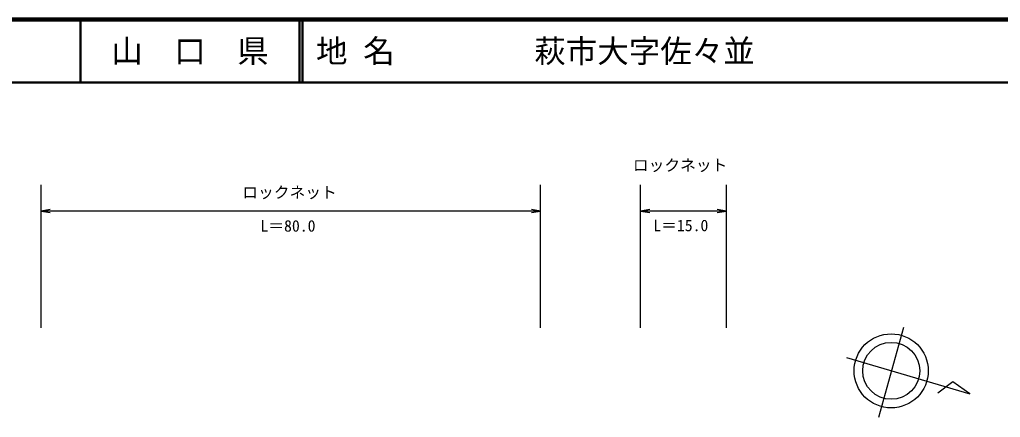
# Model space of a CAD drawing. Units: millimetres, scale not verified. Extents: x 40000 to 680000, y 20000 to 380000.
# Drawn here: x 323335 to 479010, y 316806 to 380000 of the extents above; entities that cross this region are included whole.
import ezdxf
from ezdxf.enums import TextEntityAlignment as Align

# ---------------------------------------------------------------- set-up
doc = ezdxf.new("R2010")
doc.units = ezdxf.units.MM
doc.header["$LTSCALE"] = 1000
for name, color, linetype, lineweight in [('M-BMK-SRVR', 3, 'Continuous', 25), ('M-STR-STR3', 7, 'Continuous', 25), ('M-TTL', 2, 'Continuous', 140), ('M-TTL-LINE', 7, 'Continuous', 50)]:
    doc.layers.add(name, color=color, linetype=linetype, lineweight=lineweight)
doc.layers.add('M-TTL-TXT', color=7, linetype='Continuous')
doc.styles.add('ＭＳ ゴシック', font='')
doc.styles.get('ＭＳ ゴシック').set_extended_font_data('MS Gothic')

# ---------------------------------------------------------------- blocks, each defined once
blk = doc.blocks.new('open_arrow')
at = {"color": 0, "linetype": 'Continuous', "lineweight": -2}
blk.add_lwpolyline([(7.5, 1.25), (0, 0), (7.5, -1.25)], dxfattribs=at)

msp = doc.modelspace()

# ---------------------------------------------------------------- linework, layer by layer
at = {"layer": 'M-BMK-SRVR'}
for p, q in [((463641, 331107), (459663, 316806)), ((454577, 326332), (474139, 320536)), ((471451, 322438), (469088, 320655)), ((474139, 320536), (471451, 322438))]:
    msp.add_line(p, q, dxfattribs=at)
for radius in [5885, 4520]:
    msp.add_circle((461679, 324200), radius, dxfattribs=at)
at = {"layer": 'M-STR-STR3'}
for p, q in [((326745, 331028), (326745, 353769)), ((406038, 331028), (406038, 353769)), ((421896, 331028), (421896, 353769)), ((435511, 331028), (435511, 353769)), ((406038, 349580), (326745, 349580)), ((435511, 349580), (421896, 349580))]:
    msp.add_line(p, q, dxfattribs=at)
at = {"layer": 'M-TTL'}
msp.add_line((680000, 380000), (40000, 380000), dxfattribs=at)
at = {"layer": 'M-TTL-LINE'}
for p, q in [((333000, 380000), (333000, 370000)), ((367750, 380000), (367750, 370000)), ((368250, 380000), (368250, 370000)), ((40000, 370000), (680000, 370000))]:
    msp.add_line(p, q, dxfattribs=at)

# ---------------------------------------------------------------- block references
at = {"layer": 'M-STR-STR3', "xscale": 193, "yscale": 193}
for p in [(326745, 349580), (421896, 349580)]:
    msp.add_blockref('open_arrow', p, dxfattribs=at)
at = {"layer": 'M-STR-STR3', "xscale": 193, "yscale": 193, "rotation": 180}
for p in [(406038, 349580), (435511, 349580)]:
    msp.add_blockref('open_arrow', p, dxfattribs=at)

# ---------------------------------------------------------------- texts
at = {"layer": 'M-STR-STR3', "style": 'ＭＳ ゴシック'}
for s, p in [('ロックネット', (420676, 355402)), ('ロックネット', (358676, 351091)), ('L＝80.0', (361564, 345767)), ('L＝15.0', (423919, 345834))]:
    msp.add_text(s, height=1833, dxfattribs=at).set_placement(p, align=Align.BOTTOM_LEFT)
at = {"layer": 'M-TTL-TXT', "style": 'ＭＳ ゴシック'}
msp.add_text('山\u3000口\u3000県', height=3666, dxfattribs=at).set_placement((350375, 375000), align=Align.MIDDLE_CENTER)
for s, p in [('地 名', (370380, 375000)), ('萩市大字佐々並', (405024, 375000))]:
    msp.add_text(s, height=3666, dxfattribs=at).set_placement(p, align=Align.MIDDLE_LEFT)

doc.saveas('drawing.dxf')
